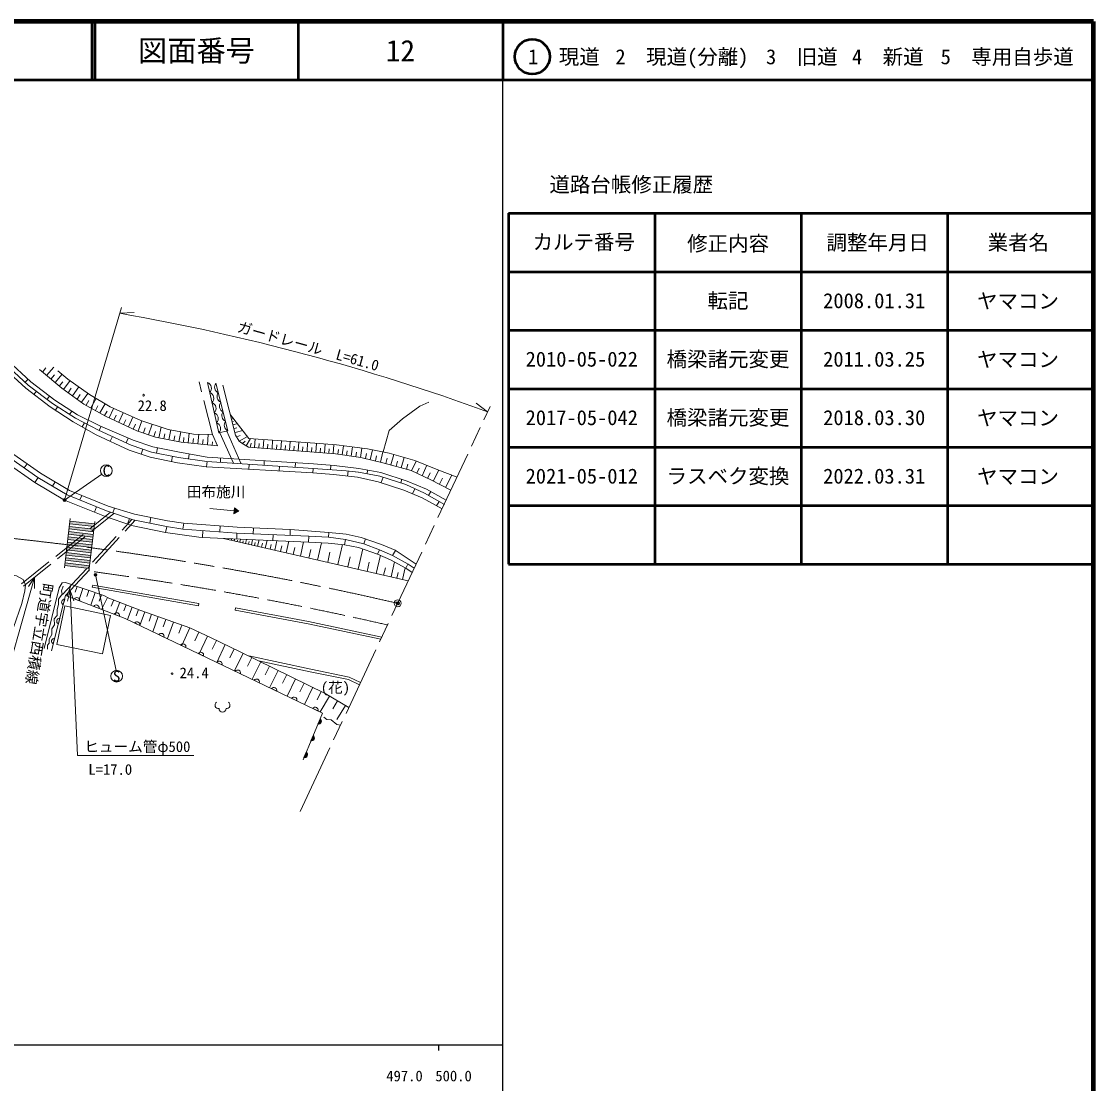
# Model space of a CAD drawing. Units: millimetres, scale not verified. Extents: x 40000 to 680000, y 20000 to 380000.
# Drawn here: x 496699 to 680000, y 198357 to 380000 of the extents above; entities that cross this region are included whole.
import ezdxf
from ezdxf.enums import TextEntityAlignment as Align

# ---------------------------------------------------------------- set-up
doc = ezdxf.new("R2010")
doc.units = ezdxf.units.MM
doc.header["$LTSCALE"] = 1000
doc.header["$PDMODE"] = 32
doc.header["$PDSIZE"] = 500
doc.linetypes.add('CHAIN', pattern=[18.5, 12, -1.5, 3.5, -1.5])
doc.linetypes.add('DASHED', pattern=[7.5, 6, -1.5])
for name, color, linetype, lineweight in [('M-BGD', 7, 'Continuous', 13), ('M-BMK', 2, 'CHAIN', 13), ('M-BMK-SRVR', 3, 'Continuous', 13), ('M-STR-HTXT', 7, 'Continuous', 13), ('M-STR-STRC', 7, 'Continuous', 13), ('M-TTL', 2, 'Continuous', 140), ('M-TTL-BAND', 7, 'Continuous', 25), ('M-TTL-FRAM', 2, 'Continuous', 50), ('M-TTL-LINE', 7, 'Continuous', 50)]:
    doc.layers.add(name, color=color, linetype=linetype, lineweight=lineweight)
for name, color, linetype in [('M-BMK-HTXT', 7, 'Continuous'), ('M-OTRS', 6, 'Continuous'), ('M-TTL-TXT', 7, 'Continuous')]:
    doc.layers.add(name, color=color, linetype=linetype)
doc.styles.add('ＭＳ ゴシック', font='')
doc.styles.get('ＭＳ ゴシック').set_extended_font_data('MS Gothic')

msp = doc.modelspace()

# ---------------------------------------------------------------- hatches: boundary and pattern name
at = {"layer": 'M-BGD'}
for points in [[(533017, 295814), (533859, 296239), (533108, 296810)], [(547763, 260754, -0.82183), (547384, 259839)], [(546568, 257868, -0.82183), (546189, 256953)], [(545386, 255012, -0.82183), (545007, 254096)]]:
    msp.add_hatch(color=256, dxfattribs=at).paths.add_polyline_path(points)
at = {"layer": 'M-STR-HTXT'}
for points in [[(504249, 298320, -1), (503892, 297970, -0.41421), (503896, 298324, -0.41421)], [(509577, 285473, -0.41421), (509477, 285134, -0.41421), (509138, 285234, -1)]]:
    msp.add_hatch(color=256, dxfattribs=at).paths.add_polyline_path(points)
at = {"layer": 'M-STR-STRC'}
for points in [[(504898, 293652), (504845, 293205), (509017, 292716), (509069, 293163)], [(505003, 294545), (504950, 294098), (509122, 293610), (509174, 294057)], [(504688, 291864), (504636, 291417), (508807, 290928), (508860, 291375)], [(504793, 292758), (504741, 292311), (508912, 291822), (508965, 292269)], [(504479, 290076), (504426, 289629), (508598, 289140), (508650, 289587)], [(504584, 290970), (504531, 290523), (508703, 290034), (508755, 290481)], [(504269, 288288), (504217, 287841), (508388, 287352), (508441, 287799)], [(504374, 289182), (504322, 288735), (508493, 288246), (508546, 288693)], [(504165, 287394), (504112, 286947), (507907, 286503), (508285, 286911)], [(508336, 286905), (508285, 286911), (507907, 286503), (508284, 286459)]]:
    msp.add_hatch(color=256, dxfattribs=at).paths.add_polyline_path(points)

# ---------------------------------------------------------------- linework, layer by layer
at = {"layer": 'M-BGD'}
for p, q in [((501001, 319442), (502209, 320886)), ((500279, 320046), (500883, 320768)), ((501725, 318837), (502328, 319559)), ((502446, 318233), (503654, 319677)), ((497362, 318295), (497835, 318811)), ((503170, 317628), (503775, 318351)), ((503912, 317048), (505007, 318584)), ((504678, 316502), (505223, 317268)), ((505443, 315956), (506535, 317487)), ((498835, 316210), (499260, 316767)), ((501085, 315374), (501510, 315931)), ((506206, 315412), (506750, 316175)), ((506969, 314869), (508057, 316395)), ((508549, 313918), (509453, 315527)), ((502499, 313514), (502880, 314101)), ((507744, 314370), (508196, 315175)), ((509334, 313477), (509775, 314262)), ((510119, 313036), (511001, 314607)), ((511698, 312209), (512449, 313827)), ((504920, 312775), (505301, 313362)), ((510897, 312600), (511334, 313377)), ((512516, 311830), (512896, 312647)), ((513334, 311450), (514093, 313086)), ((514161, 311067), (514545, 311894)), ((514988, 310683), (515755, 312337)), ((516671, 309930), (517266, 311676)), ((532502, 312483), (532538, 312492)), ((532626, 311999), (532946, 312080)), ((507091, 310665), (507472, 311344)), ((510007, 310072), (510304, 310711)), ((515825, 310295), (516213, 311132)), ((517560, 309627), (517862, 310515)), ((518448, 309324), (519054, 311101)), ((519320, 309027), (519617, 309899)), ((520212, 308806), (520576, 310611)), ((521882, 308468), (522219, 310138)), ((523583, 308125), (523926, 309826)), ((532749, 311514), (532982, 311574)), ((532872, 311030), (533619, 311220)), ((533042, 310364), (533499, 310481)), ((533212, 309698), (534543, 310038)), ((511882, 308210), (512261, 309027)), ((514585, 307949), (514951, 308738)), ((521047, 308637), (521216, 309472)), ((522732, 308297), (522904, 309147)), ((524396, 308000), (524478, 308820)), ((525217, 307918), (525380, 309559)), ((526029, 307838), (526111, 308658)), ((526849, 307756), (527013, 309397)), ((527662, 307675), (527743, 308496)), ((528482, 307594), (528648, 309386)), ((529294, 307513), (529354, 308108)), ((533505, 308944), (534075, 309192)), ((533905, 308232), (535328, 309033)), ((534497, 307804), (534933, 308192)), ((535118, 307419), (535889, 308661)), ((536549, 307109), (536659, 308605)), ((538045, 306999), (538155, 308495)), ((539541, 306889), (539651, 308385)), ((541037, 306779), (541147, 308275)), ((542533, 306669), (542643, 308165)), ((544029, 306560), (544138, 308056)), ((545525, 306450), (545634, 307946)), ((517159, 306013), (517450, 306865)), ((519793, 306187), (519971, 307069)), ((535801, 307164), (535976, 307883)), ((537297, 307054), (537352, 307802)), ((538793, 306944), (538848, 307692)), ((540289, 306834), (540344, 307582)), ((541785, 306724), (541840, 307472)), ((543281, 306615), (543336, 307363)), ((544777, 306505), (544832, 307253)), ((546273, 306395), (546328, 307143)), ((547021, 306339), (547138, 307834)), ((547768, 306280), (547827, 307028)), ((548516, 306221), (548634, 307716)), ((549264, 306162), (549322, 306910)), ((550011, 306103), (550129, 307599)), ((550770, 306018), (550881, 306774)), ((551526, 305907), (551747, 307419)), ((552299, 305794), (552413, 306568)), ((553073, 305681), (553299, 307228)), ((553865, 305565), (553981, 306357)), ((554657, 305449), (554889, 307033)), ((556340, 305052), (556745, 306734)), ((558080, 304634), (558498, 306374)), ((497182, 303640), (497670, 304335)), ((522375, 304747), (522553, 305629)), ((525241, 305181), (525363, 306020)), ((528326, 303825), (528456, 304719)), ((530713, 304575), (530754, 305324)), ((538182, 304099), (538223, 304848)), ((543490, 303761), (543532, 304510)), ((555499, 305255), (555701, 306096)), ((557210, 304843), (557419, 305713)), ((558971, 304410), (559220, 305295)), ((559856, 304161), (560354, 305931)), ((560742, 303912), (560990, 304798)), ((561627, 303664), (562124, 305434)), ((562519, 303413), (562769, 304305)), ((563406, 303149), (564200, 304823)), ((535593, 303422), (535640, 304261)), ((540779, 303135), (540823, 303931)), ((546522, 302817), (546580, 303565)), ((549534, 303341), (549592, 304080)), ((554297, 302892), (552219, 303138)), ((552448, 302255), (552548, 303099)), ((555767, 302637), (555903, 303273)), ((564297, 302726), (564720, 303618)), ((565188, 302303), (566035, 304086)), ((566148, 301847), (566604, 302807)), ((567102, 301380), (568068, 303273)), ((498962, 301170), (499536, 301989)), ((502010, 300527), (502443, 301259)), ((558214, 301125), (558525, 302076)), ((561538, 301089), (561741, 301706)), ((568163, 300838), (568705, 301900)), ((569225, 300297), (570307, 302419)), ((506676, 298163), (506997, 298950)), ((563580, 299237), (563936, 300095)), ((566283, 298929), (566678, 299624)), ((509164, 296069), (509542, 296995)), ((567677, 297159), (568097, 297898)), ((512303, 295941), (512588, 296778)), ((518646, 294176), (518844, 295156)), ((533063, 296312), (528880, 296698)), ((533108, 296810), (533017, 295814)), ((533859, 296239), (533017, 295814)), ((533859, 296239), (533108, 296810)), ((514845, 294018), (515167, 294965)), ((521333, 292613), (521530, 293594)), ((524313, 293190), (524458, 294182)), ((530623, 292712), (530666, 293711)), ((536344, 292369), (536387, 293368)), ((533551, 292490), (524313, 293190)), ((527665, 291742), (527716, 292932)), ((562839, 284340), (531223, 291589)), ((531618, 291498), (531637, 291579)), ((532105, 291387), (532142, 291548)), ((533080, 291163), (533158, 291504)), ((533508, 291491), (533551, 292490)), ((534055, 290940), (534174, 291459)), ((539701, 291224), (539744, 292223)), ((542625, 292099), (542668, 293098)), ((545770, 290963), (545819, 291961)), ((549200, 291796), (549281, 292592)), ((555217, 290676), (555501, 291529)), ((532593, 291275), (532632, 291445)), ((533567, 291051), (533627, 291311)), ((534542, 290828), (534622, 291177)), ((535030, 290716), (535189, 291414)), ((535517, 290604), (535617, 291043)), ((536004, 290493), (536205, 291369)), ((536541, 290370), (536664, 290906)), ((537077, 290247), (537323, 291320)), ((537734, 290096), (537885, 290753)), ((538391, 289945), (538692, 291259)), ((539196, 289761), (539380, 290565)), ((540000, 289577), (540369, 291185)), ((540985, 289351), (541211, 290336)), ((541970, 289125), (542421, 291095)), ((543176, 288848), (543452, 290054)), ((544382, 288572), (544935, 290984)), ((545858, 288233), (546197, 289710)), ((547335, 287895), (548012, 290848)), ((550782, 287104), (551572, 290551)), ((551928, 290515), (552105, 291392)), ((554253, 286308), (555049, 289780)), ((557599, 288893), (557889, 289639)), ((549058, 287500), (549453, 289223)), ((552517, 286706), (552915, 288442)), ((557350, 285598), (558060, 288695)), ((560147, 288667), (560637, 289537)), ((555802, 285953), (556157, 287502)), ((558624, 285306), (558916, 286580)), ((559898, 285014), (560482, 287562)), ((561864, 284563), (562315, 286530)), ((562393, 286486), (562786, 287183)), ((560881, 284789), (561106, 285772)), ((505203, 283713), (504521, 281708)), ((506205, 283372), (505864, 282370)), ((507207, 283031), (506499, 280950)), ((508247, 282677), (507894, 281637)), ((509288, 282323), (508553, 280163)), ((504250, 281813), (501824, 272339)), ((503849, 280248), (504095, 281208)), ((505739, 281242), (506665, 280887)), ((510368, 281956), (510000, 280876)), ((511415, 281508), (510412, 279450)), ((512473, 281073), (512059, 280006)), ((513540, 280660), (512728, 278562)), ((509054, 279971), (509979, 279616)), ((512545, 278632), (513471, 278278)), ((514589, 280254), (514183, 279205)), ((515638, 279848), (514816, 277725)), ((516699, 279436), (516288, 278375)), ((517767, 279042), (516932, 276709)), ((518933, 278624), (518516, 277458)), ((503011, 276975), (503257, 277934)), ((516060, 277128), (516953, 276699)), ((520099, 278207), (519178, 275632)), ((521387, 277746), (520926, 276459)), ((522674, 277286), (521657, 274443)), ((520175, 275154), (521068, 274725)), ((524095, 276777), (523587, 275355)), ((525516, 276267), (524119, 273262)), ((527019, 275568), (526320, 274065)), ((502133, 273547), (502379, 274507)), ((523918, 273358), (524812, 272929)), ((528521, 274869), (527107, 271828)), ((530037, 274151), (529313, 272638)), ((531550, 273427), (530098, 270393)), ((526936, 271910), (527829, 271482)), ((533067, 272702), (532341, 271184)), ((534582, 271971), (533101, 268953)), ((530112, 270386), (531006, 269958)), ((536091, 271231), (535350, 269721)), ((537600, 270490), (536132, 267498)), ((539096, 269756), (538362, 268260)), ((533253, 268880), (534146, 268451)), ((540592, 269022), (539137, 266057)), ((542075, 268294), (541347, 266812)), ((536470, 267336), (537363, 266908)), ((539470, 265897), (540363, 265468)), ((543558, 267567), (542115, 264628)), ((545027, 266846), (544306, 265376)), ((546497, 266125), (545067, 263212)), ((542895, 264254), (543788, 263825)), ((547953, 265410), (547239, 263954)), ((549374, 264629), (547751, 261924)), ((546517, 262516), (547410, 262088)), ((550726, 263818), (549915, 262465)), ((552078, 263006), (550632, 260595)), ((547763, 260754), (547384, 259839)), ((546568, 257868), (546189, 256953)), ((545386, 255012), (545007, 254096))]:
    msp.add_line(p, q, dxfattribs=at)
at = {"layer": 'M-BGD', "linetype": 'DASHED'}
for p, q in [((529358, 309375), (527057, 318369)), ((531824, 309952), (534283, 304348)), ((530638, 309671), (532935, 304433)), ((496731, 283792), (511938, 296065)), ((497045, 283403), (512498, 295874)), ((503747, 282005), (515598, 294818)), ((504250, 281813), (516152, 294680))]:
    msp.add_line(p, q, dxfattribs=at)
at = {"layer": 'M-BGD'}
for points in [[(563507, 285763), (562393, 286486), (559802, 287945), (557599, 288893), (554329, 290031), (551928, 290515), (549126, 290799), (545770, 290963), (527665, 291742), (527018, 291785), (521333, 292613), (515526, 293786), (510892, 295365), (504071, 298145), (498962, 301170), (494251, 304474), (489732, 308264), (486035, 311833), (474972, 322854)], [(524313, 293190), (521504, 293599), (515788, 294753), (511242, 296302), (504517, 299043), (499504, 302011), (494861, 305268), (490401, 309008), (486735, 312547), (475678, 323562)], [(564165, 287166), (560601, 289560), (558252, 290572), (554804, 291771), (552197, 292297), (549281, 292592), (542668, 293098), (533610, 293488), (524423, 294184), (521675, 294585), (516049, 295721), (511540, 297099), (504896, 299807), (499965, 302726), (495379, 305943), (490870, 309528), (487225, 313047), (476172, 324058)], [(568608, 296630), (565225, 298553), (562096, 299854), (557716, 301289), (554158, 302052), (550045, 302540), (546522, 302817), (528326, 303825), (528292, 303827), (523404, 304539), (518689, 305491), (515130, 306704), (509477, 309326), (505551, 311530), (501626, 314081), (497427, 317285), (493378, 321002), (493196, 321194)], [(569028, 297369), (565599, 299317), (562445, 300792), (557990, 302251), (554310, 302890), (552219, 303138), (546572, 303565), (528386, 304723), (523558, 305426), (518924, 306362), (515466, 307541), (509887, 310128), (505914, 312129), (502030, 314653), (497877, 317823), (493869, 321501), (493704, 321675)], [(569301, 298134), (565952, 300037), (562671, 301402), (558147, 302884), (554404, 303534), (550192, 304033), (546622, 304314), (528461, 305470), (523712, 306314), (519159, 307233), (515801, 308377), (510192, 310758), (506263, 312737), (502434, 315226), (498326, 318360), (494361, 322000), (494213, 322156)], [(529358, 309375), (530192, 307424), (524012, 308038), (519616, 308926), (516453, 310004), (511095, 312489), (507389, 314569), (503582, 317283), (499779, 320465)], [(529358, 309375), (526107, 309426), (521813, 310213), (517109, 311727), (511885, 314081), (508361, 316176), (504650, 318840), (502947, 320271)], [(528499, 318238), (530457, 309628), (532005, 309995), (529947, 318121)], [(535493, 307186), (534387, 307872), (533907, 308229), (533320, 309272), (531142, 317823)], [(571170, 302090), (567886, 303342), (563969, 304916), (559548, 306158), (555887, 306910), (550561, 307565), (546873, 307855), (535603, 308682), (532440, 312727)], [(570115, 299843), (566698, 301586), (563332, 303184), (558741, 304475), (554747, 305436), (550393, 306073), (546759, 306359), (535493, 307186)], [(337417, 279594), (331553, 284526), (328433, 301028), (383420, 295450), (392017, 294673), (398476, 294233), (431352, 291007), (443221, 290018), (479821, 286804), (492115, 285715), (495876, 285216), (496990, 284579), (497380, 283674), (497281, 282643), (496776, 280481), (495356, 276373)], [(563850, 286494), (562808, 287171), (560157, 288663), (557889, 289639), (555217, 290676), (552105, 291392), (549200, 291796), (545816, 291961), (533551, 292490)], [(552662, 262656), (548600, 265093), (534096, 272209), (529022, 274636), (525501, 276274), (517133, 279269), (511665, 281386), (510795, 281810), (504256, 284035), (503668, 284014), (503130, 283138), (500568, 272788)], [(503849, 283427), (503548, 282646), (503678, 282034), (503047, 281222), (503047, 280308), (502820, 279403), (502782, 278402), (502301, 277855), (502373, 276798), (501897, 276119), (501897, 275182), (501446, 274379), (501442, 273670), (501152, 273305), (501152, 272621)], [(544856, 253732), (548165, 261726), (514426, 277911), (504250, 281813)], [(535563, 271489), (546172, 269215), (552742, 267861), (554678, 266952)], [(537230, 270672), (546079, 268774), (552599, 267431), (554487, 266545)], [(548377, 261031), (548918, 260621), (549633, 260569), (550605, 259777), (551247, 259642)]]:
    msp.add_lwpolyline(points, dxfattribs=at)
at = {"layer": 'M-BGD', "linetype": 'DASHED'}
msp.add_lwpolyline([(558528, 306367), (559590, 310067), (561851, 312055), (564785, 314215), (566334, 314892)], dxfattribs=at)
at = {"layer": 'M-BGD'}
msp.add_lwpolyline([(504136, 280057), (511931, 278431), (510557, 271839), (502761, 273464)], close=True, dxfattribs=at)
for centre in [(517588, 316079), (522451, 268462)]:
    msp.add_circle(centre, 150, dxfattribs=at)
for centre, radius, start, end in [((528129, 317263), 1055, 315.97155, 69.65107), ((530805, 317473), 1075, 142.94704, 245.47416), ((528521, 315541), 1055, 315.97155, 69.65107), ((531216, 315848), 1075, 142.94704, 245.47416), ((528912, 313819), 1055, 315.97155, 69.65107), ((531628, 314223), 1075, 142.94704, 245.47416), ((529304, 312097), 1055, 315.97155, 69.65107), ((532039, 312598), 1075, 142.94704, 245.47416), ((532451, 310973), 1075, 142.94704, 245.47416), ((529696, 310375), 1055, 315.97155, 69.65107), ((504067, 280704), 505, 86.80519, 244.46338), ((506167, 280973), 505, 350.19658, 147.85477), ((509481, 279702), 505, 350.19658, 147.85477), ((512973, 278364), 505, 350.19658, 147.85477), ((503228, 277430), 505, 86.80519, 244.46338), ((516464, 276825), 505, 345.54194, 143.20013), ((520579, 274851), 505, 345.54194, 143.20013), ((502351, 274003), 505, 86.80519, 244.46338), ((524323, 273055), 505, 345.54194, 143.20013), ((527340, 271608), 505, 345.54194, 143.20013), ((530517, 270084), 505, 345.54194, 143.20013), ((533657, 268577), 505, 345.54194, 143.20013), ((536874, 267034), 505, 345.54194, 143.20013), ((539874, 265594), 505, 345.54194, 143.20013), ((543299, 263951), 505, 345.54194, 143.20013), ((530401, 263074), 600, 122.72029, 277.24592), ((531077, 262479), 600, 180, 360), ((531752, 263074), 600, 262.75408, 57.27971), ((546921, 262214), 505, 345.54194, 143.20013), ((547483, 260334), 505, 258.68867, 56.34686), ((546288, 257448), 505, 258.68867, 56.34686), ((545106, 254591), 505, 258.68867, 56.34686)]:
    msp.add_arc(centre, radius, start, end, dxfattribs=at)
at = {"layer": 'M-BGD', "linetype": 'DASHED'}
msp.add_arc((436936, -255327), 546000, 77.05016, 82.50742, dxfattribs=at)
at = {"layer": 'M-BMK'}
msp.add_line((544331, 244906), (576832, 314152), dxfattribs=at)
msp.add_arc((436936, -255327), 550000, 76.96014, 86.19821, dxfattribs=at)
at = {"layer": 'M-BMK-SRVR'}
msp.add_circle((561032, 280491), 600, dxfattribs=at)
at = {"layer": 'M-OTRS'}
msp.add_point((561032, 280491), dxfattribs=at)
msp.add_point((561032, 280491), dxfattribs=at)
at = {"layer": 'M-STR-HTXT'}
for p, q in [((504071, 298145), (513809, 331060)), ((513519, 330081), (515970, 330214)), ((576406, 313246), (574421, 314690)), ((504071, 298145), (510429, 302548)), ((498927, 284922), (491902, 260083)), ((498927, 284922), (497918, 283337)), ((498927, 284922), (498957, 283043)), ((509358, 285353), (512910, 269026)), ((505050, 282678), (504589, 280856)), ((505050, 282678), (506282, 254467)), ((505050, 282678), (505668, 280903)), ((506282, 254467), (526197, 254467))]:
    msp.add_line(p, q, dxfattribs=at)
for centre in [(504071, 298145), (509358, 285353)]:
    msp.add_circle(centre, 250, dxfattribs=at)
msp.add_arc((450385, -31626), 367176, 69.92696, 80.09905, dxfattribs=at)
at = {"layer": 'M-STR-STRC'}
for p, q in [((505055, 294992), (504063, 286531)), ((504898, 293652), (509069, 293163)), ((504950, 294098), (509122, 293610)), ((505003, 294545), (509174, 294057)), ((509226, 294504), (508230, 285999)), ((504688, 291864), (508860, 291375)), ((504741, 292311), (508912, 291822)), ((504793, 292758), (508965, 292269)), ((504845, 293205), (509017, 292716)), ((504426, 289629), (508598, 289140)), ((504479, 290076), (508650, 289587)), ((504531, 290523), (508703, 290034)), ((504584, 290970), (508755, 290481)), ((504636, 291417), (508807, 290928)), ((504217, 287841), (508388, 287352)), ((504269, 288288), (508441, 287799)), ((504322, 288735), (508493, 288246)), ((504374, 289182), (508546, 288693)), ((504112, 286947), (508284, 286459)), ((504165, 287394), (508336, 286905))]:
    msp.add_line(p, q, dxfattribs=at)
msp.add_lwpolyline([(526958, 280046), (508813, 283223), (508882, 283617), (527027, 280440)], close=True, dxfattribs=at)
msp.add_lwpolyline([(558321, 274714), (545777, 277383), (533288, 279704), (533214, 279311), (545699, 276991), (558146, 274342)], dxfattribs=at)
for centre in [(511208, 303174), (512976, 268028)]:
    msp.add_circle(centre, 1000, dxfattribs=at)
at = {"layer": 'M-TTL'}
for p, q in [((680000, 380000), (40000, 380000)), ((680000, 20000), (680000, 380000))]:
    msp.add_line(p, q, dxfattribs=at)
at = {"layer": 'M-TTL-BAND'}
for p, q in [((579000, 20000), (579000, 370000)), ((40000, 205000), (579000, 205000)), ((568000, 205000), (568000, 204000))]:
    msp.add_line(p, q, dxfattribs=at)
at = {"layer": 'M-TTL-FRAM'}
for p, q in [((580000, 347197), (580000, 287197)), ((580000, 347197), (680000, 347197)), ((580000, 287197), (680000, 287197))]:
    msp.add_line(p, q, dxfattribs=at)
at = {"layer": 'M-TTL-LINE'}
for p, q in [((508747, 380000), (508747, 370000)), ((509247, 380000), (509247, 370000)), ((543997, 380000), (543997, 370000)), ((579000, 380000), (579000, 370000)), ((40000, 370000), (680000, 370000)), ((605000, 347197), (605000, 287197)), ((630000, 347197), (630000, 287197)), ((655000, 347197), (655000, 287197)), ((580000, 337197), (680000, 337197)), ((580000, 327197), (680000, 327197)), ((580000, 317197), (680000, 317197)), ((580000, 307197), (680000, 307197)), ((580000, 297197), (680000, 297197))]:
    msp.add_line(p, q, dxfattribs=at)
msp.add_circle((584031, 373958), 3000, dxfattribs=at)

# ---------------------------------------------------------------- texts
at = {"layer": 'M-BGD', "style": 'ＭＳ ゴシック'}
for s, p in [('22.8', (516561, 314299)), ('24.4', (523736, 268599))]:
    msp.add_text(s, height=1833, dxfattribs=at).set_placement(p, align=Align.MIDDLE_LEFT)
msp.add_text('(花)', height=1833, dxfattribs=at).set_placement((550383, 266094), align=Align.MIDDLE_CENTER)
at = {"layer": 'M-BMK-HTXT', "style": 'ＭＳ ゴシック'}
msp.add_text('田布施川', height=1833, dxfattribs=at).set_placement((524987, 298092), align=Align.BOTTOM_LEFT)
msp.add_text('町道宇立西積線', height=1833, rotation=260.563, dxfattribs=at).set_placement((499744, 284121), align=Align.BOTTOM_LEFT)
at = {"layer": 'M-STR-HTXT', "style": 'ＭＳ ゴシック'}
msp.add_text('ガードレール\u3000L=61.0', height=1833, rotation=344.29, dxfattribs=at).set_placement((545336, 323060), align=Align.BOTTOM_CENTER)
for s, p in [('ヒューム管φ500', (507447, 254517)), ('L=17.0', (508144, 250609))]:
    msp.add_text(s, height=1833, dxfattribs=at).set_placement(p, align=Align.BOTTOM_LEFT)
at = {"layer": 'M-STR-STRC', "style": 'ＭＳ ゴシック'}
for s, p in [('C', (511208, 303174)), ('S', (512976, 268028))]:
    msp.add_text(s, height=1833, dxfattribs=at).set_placement(p, align=Align.MIDDLE_CENTER)
at = {"layer": 'M-TTL-BAND', "style": 'ＭＳ ゴシック'}
for s, p in [('497.0', (562190, 198195)), ('500.0', (570579, 198195))]:
    msp.add_text(s, height=1833, dxfattribs=at).set_placement(p, align=Align.BOTTOM_CENTER)
at = {"layer": 'M-TTL-TXT', "style": 'ＭＳ ゴシック'}
for s, height, p in [('図面番号', 3666, (526622, 375000)), ('12', 3666, (561497, 375000)), ('1\u3000現道', 2566, (589448, 373958)), ('2\u3000現道(分離)', 2566, (609619, 373958)), ('3\u3000旧道', 2566, (630121, 373958)), ('4\u3000新道', 2566, (644824, 373958)), ('5\u3000専用自歩道', 2566, (665228, 373958)), ('道路台帳修正履歴', 2566, (600968, 352113)), ('カルテ番号', 2566, (592839, 342277)), ('修正内容', 2566, (617509, 342023)), ('調整年月日', 2566, (643089, 342197)), ('業者名', 2566, (667134, 342197)), ('転記', 2566, (617500, 332245)), ('ヤマコン', 2566, (667077, 332189)), ('2008.01.31', 2566, (642500, 332245)), ('2010-05-022', 2566, (592500, 322245)), ('橋梁諸元変更', 2566, (617500, 322245)), ('2011.03.25', 2566, (642500, 322245)), ('ヤマコン', 2566, (667077, 322189)), ('2017-05-042', 2566, (592500, 312245)), ('橋梁諸元変更', 2566, (617500, 312245)), ('2018.03.30', 2566, (642500, 312245)), ('ヤマコン', 2566, (667077, 312189)), ('2021-05-012', 2566, (592500, 302245)), ('ラスベク変換', 2566, (617500, 302245)), ('2022.03.31', 2566, (642500, 302245)), ('ヤマコン', 2566, (667077, 302189))]:
    msp.add_text(s, height=height, dxfattribs=at).set_placement(p, align=Align.MIDDLE_CENTER)

doc.saveas('drawing.dxf')
